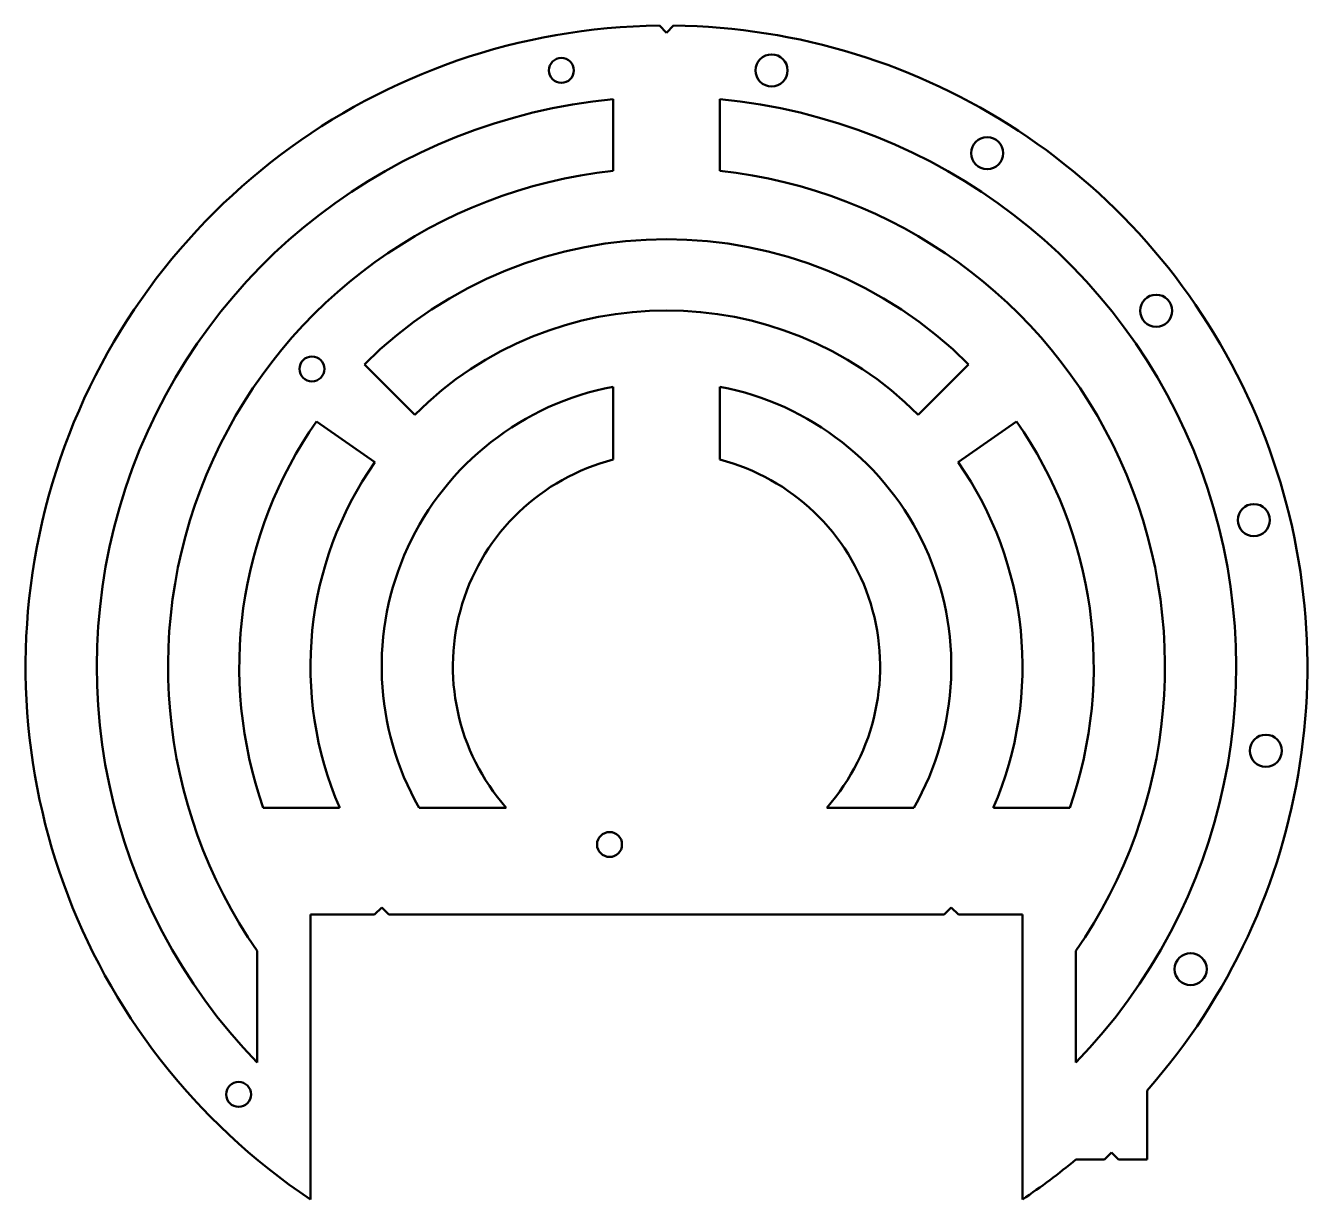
# Model space of a CAD drawing. Header units: millimetres. Extents: x 207 to 387, y 128 to 292.
import ezdxf

# ---------------------------------------------------------------- set-up
doc = ezdxf.new("R2010")
doc.units = ezdxf.units.MM
doc.header["$LTSCALE"] = 2
doc.layers.add('Visible (ISO)', color=7, linetype='Continuous', lineweight=50)

msp = doc.modelspace()

# ---------------------------------------------------------------- linework, layer by layer
at = {"layer": 'Visible (ISO)'}
for p, q in [((297, 291.42), (296.01, 292.41)), ((297.99, 292.41), (297, 291.42)), ((289.5, 282.07), (289.5, 272.02)), ((304.5, 272.02), (304.5, 282.07)), ((261.64, 237.77), (254.57, 244.85)), ((339.43, 244.85), (332.36, 237.77)), ((289.5, 241.71), (289.5, 231.47)), ((304.5, 231.47), (304.5, 241.71)), ((247.85, 236.83), (256.04, 231.1)), ((337.96, 231.1), (346.15, 236.83)), ((251.1, 182.59), (240.37, 182.59)), ((274.49, 182.59), (262.26, 182.59)), ((331.74, 182.59), (319.51, 182.59)), ((353.63, 182.59), (342.9, 182.59)), ((247, 167.59), (256, 167.59)), ((247, 127.59), (247, 167.59)), ((257, 168.59), (256, 167.59)), ((257, 168.59), (258, 167.59)), ((258, 167.59), (336, 167.59)), ((337, 168.59), (336, 167.59)), ((337, 168.59), (338, 167.59)), ((338, 167.59), (347, 167.59)), ((347, 167.59), (347, 127.59)), ((239.5, 162.5), (239.5, 146.8)), ((354.5, 146.8), (354.5, 162.5)), ((364.5, 133.18), (364.5, 142.89)), ((359.5, 134.18), (358.5, 133.18)), ((359.5, 134.18), (360.5, 133.18)), ((354.5, 133.18), (358.5, 133.18)), ((360.5, 133.18), (364.5, 133.18))]:
    msp.add_line(p, q, dxfattribs=at)
for centre, radius in [((311.76, 286.13), 2.25), ((282.24, 286.13), 1.75), ((342.04, 274.5), 2.25), ((365.77, 252.38), 2.25), ((247.21, 244.2), 1.75), ((379.48, 222.98), 2.25), ((381.17, 190.59), 2.25), ((289, 177.42), 1.75), ((370.61, 159.92), 2.25), ((236.9, 142.32), 1.75)]:
    msp.add_circle(centre, radius, dxfattribs=at)
for radius, start, end in [(90, 90.6331, 236.251), (90, 318.5904, 89.3669), (80, 95.3794, 224.0486), (80, 315.9514, 84.6206), (70, 96.1506, 214.7719), (70, 325.2281, 83.8494), (60, 45, 135), (50, 45, 135), (40, 100.8069, 209.7244), (40, 330.2756, 79.1931), (60, 145, 199.3023), (60, 340.6977, 35), (50, 145, 203.3697), (30, 104.4775, 221.3842), (30, 318.6158, 75.5225), (50, 336.6303, 35), (90, 303.749, 309.709)]:
    msp.add_arc((297, 202.42), radius, start, end, dxfattribs=at)

doc.saveas('drawing.dxf')
